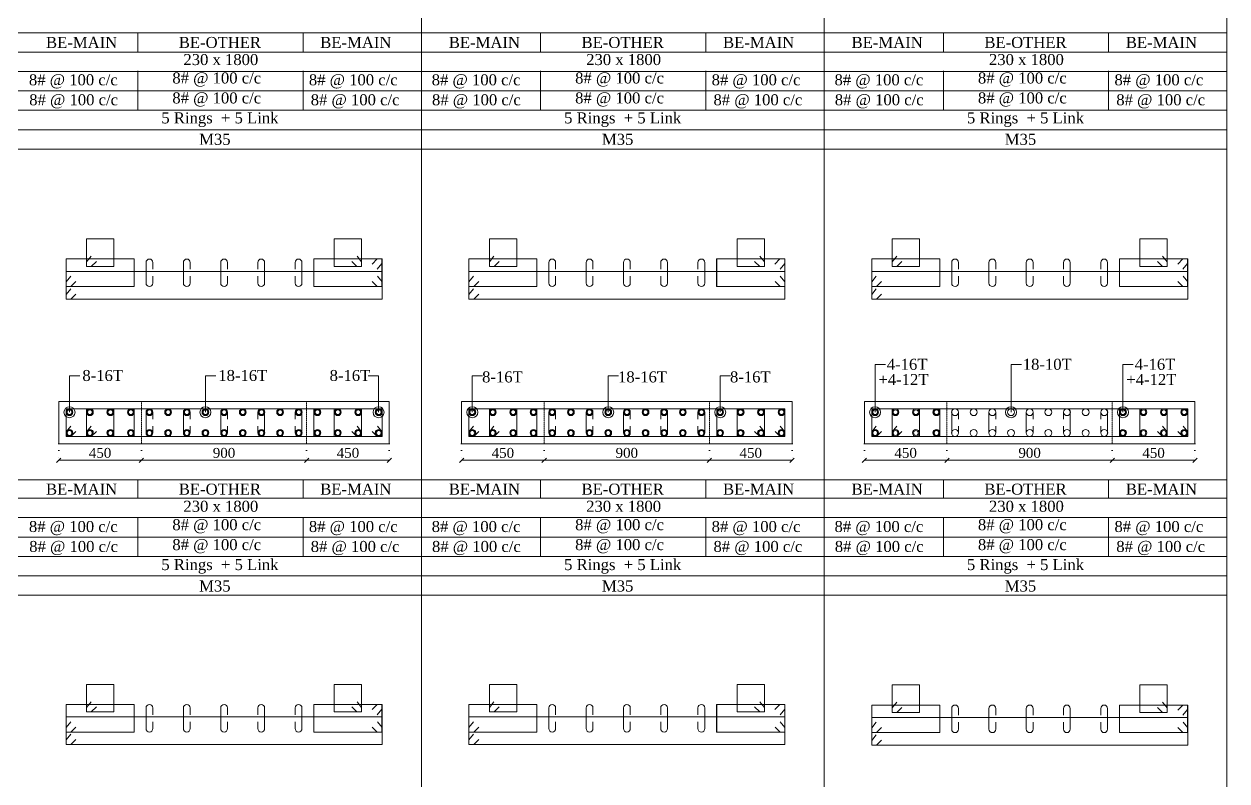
# Model space of a CAD drawing. Header units: millimetres. Extents: x 303 to 27724, y 300 to 68956.
# Drawn here: x 21173 to 27724, y 60661 to 64780 of the extents above; entities that cross this region are included whole.
import ezdxf

# ---------------------------------------------------------------- set-up
doc = ezdxf.new("R2010")
doc.units = ezdxf.units.MM
doc.linetypes.add('( Hidden )', pattern=[0.375, 0.25, -0.125])
doc.linetypes.add('DOT2', pattern=[0.125, 0, -0.125])
doc.layers.get('Defpoints').update_dxf_attribs({"lineweight": 0})
for name, color, linetype, lineweight in [('S-COL. STEEL DIA', 1, 'Continuous', 9), ('S-DIM FOOTING', 7, 'Continuous', 0), ('S-SECTION', 5, 'Continuous', 0), ('S-SECTION MARK', 7, 'Continuous', 0), ('S-SHEET', 7, 'Continuous', 0), ('S-STEEL', 1, 'Continuous', 9), ('S-STEEL-1', 1, 'Continuous', 0), ('S-STEEL-1 C.S.', 106, 'Continuous', 0), ('S-TEXT', 7, 'Continuous', 0)]:
    doc.layers.add(name, color=color, linetype=linetype, lineweight=lineweight)
doc.styles.add('AR', font='ARIALUNI.TTF', dxfattribs={"width": 0.8})
doc.styles.add('S-ROMANS', font='times.ttf')
doc.styles.add('TEXT', font='times.ttf')
doc.dimstyles.new('100', dxfattribs={"dimtxt": 180, "dimasz": 80, "dimexe": 0.18, "dimexo": 0.0625, "dimgap": 1, "dimtad": 1, "dimdec": 0, "dimzin": 0, "dimdsep": 46, "dimtxsty": 'AR', "dimblk": 'DOT', "dimcen": 0.09, "dimse1": 1, "dimse2": 1, "dimclrd": 50, "dimclrt": 256, "dimadec": 0, "dimazin": 0, "dimtfac": 1, "dimtdec": 0, "dimtix": 1, "dimtofl": 0, "dimtmove": 2, "dimatfit": 0, "dimfxl": 1, "dimtolj": 1, "dimtzin": 0, "dimlwd": -1, "dimarcsym": 0})
doc.dimstyles.new('SETU', dxfattribs={"dimtxt": 230, "dimasz": 0.2, "dimexe": 0.1, "dimexo": 0.1, "dimgap": 0.05, "dimtad": 1, "dimdec": 0, "dimzin": 0, "dimdsep": 46, "dimtxsty": 'TEXT', "dimblk": 'OBLIQUE', "dimcen": 0.09, "dimdle": 0.1, "dimclrd": 4, "dimclre": 256, "dimclrt": 256, "dimadec": 1, "dimazin": 0, "dimtfac": 1, "dimtdec": 0, "dimtix": 1, "dimtofl": 0, "dimtmove": 2, "dimatfit": 0, "dimfxl": 1, "dimtolj": 1, "dimtzin": 0, "dimlwd": -1, "dimlwe": -1, "dimarcsym": 1})

# ---------------------------------------------------------------- blocks, each defined once
blk = doc.blocks.new('*U4')
at = {"layer": 'S-COL. STEEL DIA'}
h = blk.add_hatch(color=256, dxfattribs=at)
h.dxf.hatch_style = 1
h.paths.add_polyline_path([(-18.5, 0, 1), (18.5, 0, 1)])
h.paths.add_polyline_path([(13, 0, -1), (-13, 0, -1)], flags=16)
at = {"layer": 'S-COL. STEEL DIA', "lineweight": 5}
for radius in [18.5, 13]:
    blk.add_circle((0, 0), radius, dxfattribs=at)
blk = doc.blocks.new('_Oblique')
at = {"color": 0, "linetype": 'ByBlock', "lineweight": -2}
blk.add_line((-0.5, -0.5), (0.5, 0.5), dxfattribs=at)
blk = doc.blocks.new('*D2343')
at = {"layer": 'Defpoints', "color": 0}
for p in [(21362.3, 62496.2), (21812.3, 62496.2), (21812.3, 62406.3)]:
    blk.add_point(p, dxfattribs=at)
at = {"layer": 'S-DIM FOOTING', "linetype": 'DOT2', "ltscale": 300}
for p, q in [((21362.3, 62496.1), (21362.3, 62406.2)), ((21812.3, 62496.1), (21812.3, 62406.2))]:
    blk.add_line(p, q, dxfattribs=at)
at = {"layer": 'S-DIM FOOTING', "ltscale": 300}
blk.add_line((21362.2, 62406.3), (21812.5, 62406.3), dxfattribs=at)
at = {"layer": 'S-DIM FOOTING', "linetype": 'ByBlock', "xscale": 24, "yscale": 24, "zscale": 24, "rotation": 180}
blk.add_blockref('_Oblique', (21362.3, 62406.3), dxfattribs=at)
at = {"layer": 'S-DIM FOOTING', "linetype": 'ByBlock', "xscale": 24, "yscale": 24, "zscale": 24}
blk.add_blockref('_Oblique', (21812.3, 62406.3), dxfattribs=at)
at = {"layer": 'S-DIM FOOTING', "insert": (21587.3, 62445.8), "char_height": 54, "attachment_point": 5, "style": 'TEXT'}
blk.add_mtext('\\A1;450', dxfattribs=at)
blk = doc.blocks.new('*D2344')
at = {"layer": 'Defpoints', "color": 0}
for p in [(21812.3, 62496.2), (22712.3, 62496.2), (22712.3, 62406.3)]:
    blk.add_point(p, dxfattribs=at)
at = {"layer": 'S-DIM FOOTING', "linetype": 'DOT2', "ltscale": 300}
for p, q in [((21812.3, 62496.1), (21812.3, 62406.2)), ((22712.3, 62496.1), (22712.3, 62406.2))]:
    blk.add_line(p, q, dxfattribs=at)
at = {"layer": 'S-DIM FOOTING', "ltscale": 300}
blk.add_line((21812.2, 62406.3), (22712.5, 62406.3), dxfattribs=at)
at = {"layer": 'S-DIM FOOTING', "linetype": 'ByBlock', "xscale": 24, "yscale": 24, "zscale": 24, "rotation": 180}
blk.add_blockref('_Oblique', (21812.3, 62406.3), dxfattribs=at)
at = {"layer": 'S-DIM FOOTING', "linetype": 'ByBlock', "xscale": 24, "yscale": 24, "zscale": 24}
blk.add_blockref('_Oblique', (22712.3, 62406.3), dxfattribs=at)
at = {"layer": 'S-DIM FOOTING', "insert": (22262.3, 62445.9), "char_height": 54, "attachment_point": 5, "style": 'TEXT'}
blk.add_mtext('\\A1;900', dxfattribs=at)
blk = doc.blocks.new('*D2345')
at = {"layer": 'Defpoints', "color": 0}
for p in [(22712.3, 62496.2), (23162.3, 62496.2), (23162.3, 62406.3)]:
    blk.add_point(p, dxfattribs=at)
at = {"layer": 'S-DIM FOOTING', "linetype": 'DOT2', "ltscale": 300}
for p, q in [((22712.3, 62496.1), (22712.3, 62406.2)), ((23162.3, 62496.1), (23162.3, 62406.2))]:
    blk.add_line(p, q, dxfattribs=at)
at = {"layer": 'S-DIM FOOTING', "ltscale": 300}
blk.add_line((22712.2, 62406.3), (23162.5, 62406.3), dxfattribs=at)
at = {"layer": 'S-DIM FOOTING', "linetype": 'ByBlock', "xscale": 24, "yscale": 24, "zscale": 24, "rotation": 180}
blk.add_blockref('_Oblique', (22712.3, 62406.3), dxfattribs=at)
at = {"layer": 'S-DIM FOOTING', "linetype": 'ByBlock', "xscale": 24, "yscale": 24, "zscale": 24}
blk.add_blockref('_Oblique', (23162.3, 62406.3), dxfattribs=at)
at = {"layer": 'S-DIM FOOTING', "insert": (22937.3, 62445.8), "char_height": 54, "attachment_point": 5, "style": 'TEXT'}
blk.add_mtext('\\A1;450', dxfattribs=at)
blk = doc.blocks.new('_Dot')
at = {"linetype": 'ByBlock', "lineweight": -2}
blk.add_line((-0.5, 0), (-1, 0), dxfattribs=at)
at = {"linetype": 'ByBlock', "const_width": 0.5}
blk.add_lwpolyline([(-0.25, 0, 1), (0.25, 0, 1)], format="xyb", close=True, dxfattribs=at)
blk = doc.blocks.new('*D2346')
at = {"layer": 'Defpoints', "color": 0}
for p in [(23555.9, 62496.2), (24005.9, 62496.2), (24005.9, 62406.3)]:
    blk.add_point(p, dxfattribs=at)
at = {"layer": 'S-DIM FOOTING', "linetype": 'DOT2', "ltscale": 300}
for p, q in [((23555.9, 62496.1), (23555.9, 62406.2)), ((24005.9, 62496.1), (24005.9, 62406.2))]:
    blk.add_line(p, q, dxfattribs=at)
at = {"layer": 'S-DIM FOOTING', "ltscale": 300}
blk.add_line((23555.8, 62406.3), (24006, 62406.3), dxfattribs=at)
at = {"layer": 'S-DIM FOOTING', "linetype": 'ByBlock', "xscale": 24, "yscale": 24, "zscale": 24, "rotation": 180}
blk.add_blockref('_Oblique', (23555.9, 62406.3), dxfattribs=at)
at = {"layer": 'S-DIM FOOTING', "linetype": 'ByBlock', "xscale": 24, "yscale": 24, "zscale": 24}
blk.add_blockref('_Oblique', (24005.9, 62406.3), dxfattribs=at)
at = {"layer": 'S-DIM FOOTING', "insert": (23780.9, 62445.8), "char_height": 54, "attachment_point": 5, "style": 'TEXT'}
blk.add_mtext('\\A1;450', dxfattribs=at)
blk = doc.blocks.new('*D2347')
at = {"layer": 'Defpoints', "color": 0}
for p in [(24005.9, 62496.2), (24905.9, 62496.2), (24905.9, 62406.3)]:
    blk.add_point(p, dxfattribs=at)
at = {"layer": 'S-DIM FOOTING', "linetype": 'DOT2', "ltscale": 300}
for p, q in [((24005.9, 62496.1), (24005.9, 62406.2)), ((24905.9, 62496.1), (24905.9, 62406.2))]:
    blk.add_line(p, q, dxfattribs=at)
at = {"layer": 'S-DIM FOOTING', "ltscale": 300}
blk.add_line((24005.8, 62406.3), (24906, 62406.3), dxfattribs=at)
at = {"layer": 'S-DIM FOOTING', "linetype": 'ByBlock', "xscale": 24, "yscale": 24, "zscale": 24, "rotation": 180}
blk.add_blockref('_Oblique', (24005.9, 62406.3), dxfattribs=at)
at = {"layer": 'S-DIM FOOTING', "linetype": 'ByBlock', "xscale": 24, "yscale": 24, "zscale": 24}
blk.add_blockref('_Oblique', (24905.9, 62406.3), dxfattribs=at)
at = {"layer": 'S-DIM FOOTING', "insert": (24455.9, 62445.9), "char_height": 54, "attachment_point": 5, "style": 'TEXT'}
blk.add_mtext('\\A1;900', dxfattribs=at)
blk = doc.blocks.new('*D2348')
at = {"layer": 'Defpoints', "color": 0}
for p in [(24905.9, 62496.2), (25355.9, 62496.2), (25355.9, 62406.3)]:
    blk.add_point(p, dxfattribs=at)
at = {"layer": 'S-DIM FOOTING', "linetype": 'DOT2', "ltscale": 300}
for p, q in [((24905.9, 62496.1), (24905.9, 62406.2)), ((25355.9, 62496.1), (25355.9, 62406.2))]:
    blk.add_line(p, q, dxfattribs=at)
at = {"layer": 'S-DIM FOOTING', "ltscale": 300}
blk.add_line((24905.8, 62406.3), (25356, 62406.3), dxfattribs=at)
at = {"layer": 'S-DIM FOOTING', "linetype": 'ByBlock', "xscale": 24, "yscale": 24, "zscale": 24, "rotation": 180}
blk.add_blockref('_Oblique', (24905.9, 62406.3), dxfattribs=at)
at = {"layer": 'S-DIM FOOTING', "linetype": 'ByBlock', "xscale": 24, "yscale": 24, "zscale": 24}
blk.add_blockref('_Oblique', (25355.9, 62406.3), dxfattribs=at)
at = {"layer": 'S-DIM FOOTING', "insert": (25130.9, 62445.8), "char_height": 54, "attachment_point": 5, "style": 'TEXT'}
blk.add_mtext('\\A1;450', dxfattribs=at)
blk = doc.blocks.new('*D2403')
at = {"layer": 'Defpoints', "color": 0}
for p in [(25749.5, 62496.2), (26199.5, 62496.2), (26199.5, 62406.3)]:
    blk.add_point(p, dxfattribs=at)
at = {"layer": 'S-DIM FOOTING', "linetype": 'DOT2', "ltscale": 300}
for p, q in [((25749.5, 62496.1), (25749.5, 62406.2)), ((26199.5, 62496.1), (26199.5, 62406.2))]:
    blk.add_line(p, q, dxfattribs=at)
at = {"layer": 'S-DIM FOOTING', "ltscale": 300}
blk.add_line((25749.4, 62406.3), (26199.6, 62406.3), dxfattribs=at)
at = {"layer": 'S-DIM FOOTING', "linetype": 'ByBlock', "xscale": 24, "yscale": 24, "zscale": 24, "rotation": 180}
blk.add_blockref('_Oblique', (25749.5, 62406.3), dxfattribs=at)
at = {"layer": 'S-DIM FOOTING', "linetype": 'ByBlock', "xscale": 24, "yscale": 24, "zscale": 24}
blk.add_blockref('_Oblique', (26199.5, 62406.3), dxfattribs=at)
at = {"layer": 'S-DIM FOOTING', "insert": (25974.5, 62445.8), "char_height": 54, "attachment_point": 5, "style": 'TEXT'}
blk.add_mtext('\\A1;450', dxfattribs=at)
blk = doc.blocks.new('*D2404')
at = {"layer": 'Defpoints', "color": 0}
for p in [(26199.5, 62496.2), (27099.5, 62496.2), (27099.5, 62406.3)]:
    blk.add_point(p, dxfattribs=at)
at = {"layer": 'S-DIM FOOTING', "linetype": 'DOT2', "ltscale": 300}
for p, q in [((26199.5, 62496.1), (26199.5, 62406.2)), ((27099.5, 62496.1), (27099.5, 62406.2))]:
    blk.add_line(p, q, dxfattribs=at)
at = {"layer": 'S-DIM FOOTING', "ltscale": 300}
blk.add_line((26199.4, 62406.3), (27099.6, 62406.3), dxfattribs=at)
at = {"layer": 'S-DIM FOOTING', "linetype": 'ByBlock', "xscale": 24, "yscale": 24, "zscale": 24, "rotation": 180}
blk.add_blockref('_Oblique', (26199.5, 62406.3), dxfattribs=at)
at = {"layer": 'S-DIM FOOTING', "linetype": 'ByBlock', "xscale": 24, "yscale": 24, "zscale": 24}
blk.add_blockref('_Oblique', (27099.5, 62406.3), dxfattribs=at)
at = {"layer": 'S-DIM FOOTING', "insert": (26649.5, 62445.9), "char_height": 54, "attachment_point": 5, "style": 'TEXT'}
blk.add_mtext('\\A1;900', dxfattribs=at)
blk = doc.blocks.new('*D2405')
at = {"layer": 'Defpoints', "color": 0}
for p in [(27099.5, 62496.2), (27549.5, 62496.2), (27549.5, 62406.3)]:
    blk.add_point(p, dxfattribs=at)
at = {"layer": 'S-DIM FOOTING', "linetype": 'DOT2', "ltscale": 300}
for p, q in [((27099.5, 62496.1), (27099.5, 62406.2)), ((27549.5, 62496.1), (27549.5, 62406.2))]:
    blk.add_line(p, q, dxfattribs=at)
at = {"layer": 'S-DIM FOOTING', "ltscale": 300}
blk.add_line((27099.4, 62406.3), (27549.6, 62406.3), dxfattribs=at)
at = {"layer": 'S-DIM FOOTING', "linetype": 'ByBlock', "xscale": 24, "yscale": 24, "zscale": 24, "rotation": 180}
blk.add_blockref('_Oblique', (27099.5, 62406.3), dxfattribs=at)
at = {"layer": 'S-DIM FOOTING', "linetype": 'ByBlock', "xscale": 24, "yscale": 24, "zscale": 24}
blk.add_blockref('_Oblique', (27549.5, 62406.3), dxfattribs=at)
at = {"layer": 'S-DIM FOOTING', "insert": (27324.5, 62445.8), "char_height": 54, "attachment_point": 5, "style": 'TEXT'}
blk.add_mtext('\\A1;450', dxfattribs=at)
blk = doc.blocks.new('*U6')
at = {"layer": 'S-COL. STEEL DIA', "lineweight": 5}
for radius in [18.5, 13, 13]:
    blk.add_circle((0, 0), radius, dxfattribs=at)
blk = doc.blocks.new('*U74')
at = {"layer": 'S-COL. STEEL DIA', "lineweight": 5}
blk.add_circle((0, 0), 18.5, dxfattribs=at)

msp = doc.modelspace()

# ---------------------------------------------------------------- linework, layer by layer
at = {"layer": 'S-SECTION'}
for points, elevation in [([(23162.3, 62496.2), (23162.3, 62726.2), (21362.3, 62726.2), (21362.3, 62496.2)], 7.6), ([(25355.9, 62496.2), (25355.9, 62726.2), (23555.9, 62726.2), (23555.9, 62496.2)], 7.6), ([(27549.5, 62496.2), (27549.5, 62726.2), (25749.5, 62726.2), (25749.5, 62496.2)], 7.3)]:
    msp.add_lwpolyline(points, close=True, dxfattribs=dict(at, elevation=elevation))
at = {"layer": 'S-SHEET'}
for p, q in [((23337, 68956, 3.8), (23337, 299.8, 4.3)), ((25530.5, 68956, 4.6), (25530.5, 299.8, 5.1)), ((27724.1, 68956, 5.4), (27724.1, 299.8, 6)), ((303, 64732.7, -1.1), (27724.1, 64732.7, -1.1)), ((21792.8, 64730.2, -6.7), (21792.8, 64630.6, -6.7)), ((22692.8, 64730.2, -6.7), (22692.8, 64630.6, -6.7)), ((23986.4, 64730.2, -6.7), (23986.4, 64630.6, -6.7)), ((24886.4, 64730.2, -6.7), (24886.4, 64630.6, -6.7)), ((26179.9, 64730.2, -0.2), (26179.9, 64630.6, -0.2)), ((27079.9, 64730.2, -0.2), (27079.9, 64630.6, -0.2)), ((303, 64627.5, -1.1), (27724.1, 64627.5, -1.1)), ((21792.8, 64525.4, -6.7), (21792.8, 64314.1, -6.7)), ((22692.8, 64525.4, -6.7), (22692.8, 64314.1, -6.7)), ((23986.4, 64525.4, -6.7), (23986.4, 64314.1, -6.7)), ((24886.4, 64525.4, -6.7), (24886.4, 64314.1, -6.7)), ((26179.9, 64525.4, -0.2), (26179.9, 64314.1, -0.2)), ((27079.9, 64525.4, -0.2), (27079.9, 64314.1, -0.2)), ((303, 64522.2, -1.1), (27724.1, 64522.2, -1.1)), ((303, 64522.2, -1.1), (27724.1, 64522.2, -1.1)), ((303, 64416.4, -1.1), (27724.1, 64416.4, -1.1)), ((303, 64310.9, -1.1), (27724.1, 64310.9, -1.1)), ((303, 64205.4, -1.1), (27724.1, 64205.4, -1.1)), ((303, 62298.9, 6.9), (27724.1, 62298.9, 6.9)), ((21792.8, 62298.8, -6.5), (21792.8, 62199.2, -6.5)), ((22692.8, 62298.8, -6.5), (22692.8, 62199.2, -6.5)), ((23986.4, 62298.8, -6.5), (23986.4, 62199.2, -6.5)), ((24886.4, 62298.8, -6.5), (24886.4, 62199.2, -6.5)), ((26179.9, 62298.8, 0), (26179.9, 62199.2, 0)), ((27079.9, 62298.8, 0), (27079.9, 62199.2, 0)), ((303, 62199.4, -1), (27724.1, 62199.4, -1)), ((303, 62199.4, 7.1), (27724.1, 62199.4, 7)), ((303, 62094.2, -1), (27724.1, 62094.2, -1)), ((303, 62094.2, -1), (27724.1, 62094.2, -1)), ((21792.8, 62094, -6.5), (21792.8, 61882.7, -6.5)), ((22692.8, 62094, -6.5), (22692.8, 61882.7, -6.5)), ((23986.4, 62094, -6.5), (23986.4, 61882.7, -6.5)), ((24886.4, 62094, -6.5), (24886.4, 61882.7, -6.5)), ((26179.9, 62094, 0), (26179.9, 61882.7, 0)), ((27079.9, 62094, 0), (27079.9, 61882.7, 0)), ((303, 61988.4, -1), (27724.1, 61988.4, -1)), ((303, 61882.9, -1), (27724.1, 61882.9, -1)), ((303, 61777.4, -1), (27724.1, 61777.4, -1))]:
    msp.add_line(p, q, dxfattribs=at)
at = {"layer": 'S-SHEET', "color": 0}
for p, q in [((303, 64099.9, -1.1), (27724.1, 64099.9, -1.1)), ((303, 61671.9, -1), (27724.1, 61671.9, -1))]:
    msp.add_line(p, q, dxfattribs=at)
at = {"layer": 'S-STEEL', "color": 3}
for points, elevation in [([(21874.7, 63407.8), (21874.7, 63370, -1), (21837.8, 63370), (21837.8, 63483.1, -1), (21874.7, 63483.1), (21874.7, 63445.9)], 7.6), ([(22078, 63407.8), (22078, 63370, -1), (22041.1, 63370), (22041.1, 63483.1, -1), (22078, 63483.1), (22078, 63445.9)], 7.6), ([(22281.2, 63407.8), (22281.2, 63370, -1), (22244.3, 63370), (22244.3, 63483.1, -1), (22281.2, 63483.1), (22281.2, 63445.9)], 7.6), ([(22446.7, 63407.8), (22446.7, 63370, 1), (22483.6, 63370), (22483.6, 63483.1, 1), (22446.7, 63483.1), (22446.7, 63445.9)], 7.6), ([(22649.9, 63407.8), (22649.9, 63370, 1), (22686.8, 63370), (22686.8, 63483.1, 1), (22649.9, 63483.1), (22649.9, 63445.9)], 7.6), ([(24068.3, 63407.8), (24068.3, 63370, -1), (24031.4, 63370), (24031.4, 63483.1, -1), (24068.3, 63483.1), (24068.3, 63445.9)], 7.6), ([(24271.5, 63407.8), (24271.5, 63370, -1), (24234.6, 63370), (24234.6, 63483.1, -1), (24271.5, 63483.1), (24271.5, 63445.9)], 7.6), ([(24474.8, 63407.8), (24474.8, 63370, -1), (24437.8, 63370), (24437.8, 63483.1, -1), (24474.8, 63483.1), (24474.8, 63445.9)], 7.6), ([(24640.3, 63407.8), (24640.3, 63370, 1), (24677.2, 63370), (24677.2, 63483.1, 1), (24640.3, 63483.1), (24640.3, 63445.9)], 7.6), ([(24843.5, 63407.8), (24843.5, 63370, 1), (24880.4, 63370), (24880.4, 63483.1, 1), (24843.5, 63483.1), (24843.5, 63445.9)], 7.6), ([(26261.9, 63407.8), (26261.9, 63370, -1), (26225, 63370), (26225, 63483.1, -1), (26261.9, 63483.1), (26261.9, 63445.9)], 7.3), ([(26465.1, 63407.8), (26465.1, 63370, -1), (26428.2, 63370), (26428.2, 63483.1, -1), (26465.1, 63483.1), (26465.1, 63445.9)], 7.3), ([(26668.3, 63407.8), (26668.3, 63370, -1), (26631.4, 63370), (26631.4, 63483.1, -1), (26668.3, 63483.1), (26668.3, 63445.9)], 7.3), ([(26833.8, 63407.8), (26833.8, 63370, 1), (26870.7, 63370), (26870.7, 63483.1, 1), (26833.8, 63483.1), (26833.8, 63445.9)], 7.3), ([(27037.1, 63407.8), (27037.1, 63370, 1), (27074, 63370), (27074, 63483.1, 1), (27037.1, 63483.1), (27037.1, 63445.9)], 7.3), ([(21874.7, 62630), (21874.7, 62667.7, 1), (21837.8, 62667.7), (21837.8, 62554.6, 1), (21874.7, 62554.6), (21874.7, 62591.9)], 7.6), ([(22078, 62630), (22078, 62667.7, 1), (22041.1, 62667.7), (22041.1, 62554.6, 1), (22078, 62554.6), (22078, 62591.9)], 7.6), ([(22281.2, 62630), (22281.2, 62667.7, 1), (22244.3, 62667.7), (22244.3, 62554.6, 1), (22281.2, 62554.6), (22281.2, 62591.9)], 7.6), ([(22446.7, 62630), (22446.7, 62667.7, -1), (22483.6, 62667.7), (22483.6, 62554.6, -1), (22446.7, 62554.6), (22446.7, 62591.9)], 7.6), ([(22649.9, 62630), (22649.9, 62667.7, -1), (22686.8, 62667.7), (22686.8, 62554.6, -1), (22649.9, 62554.6), (22649.9, 62591.9)], 7.6), ([(24068.3, 62630), (24068.3, 62667.7, 1), (24031.4, 62667.7), (24031.4, 62554.6, 1), (24068.3, 62554.6), (24068.3, 62591.9)], 7.6), ([(24271.5, 62630), (24271.5, 62667.7, 1), (24234.6, 62667.7), (24234.6, 62554.6, 1), (24271.5, 62554.6), (24271.5, 62591.9)], 7.6), ([(24474.8, 62630), (24474.8, 62667.7, 1), (24437.8, 62667.7), (24437.8, 62554.6, 1), (24474.8, 62554.6), (24474.8, 62591.9)], 7.6), ([(24640.3, 62630), (24640.3, 62667.7, -1), (24677.2, 62667.7), (24677.2, 62554.6, -1), (24640.3, 62554.6), (24640.3, 62591.9)], 7.6), ([(24843.5, 62630), (24843.5, 62667.7, -1), (24880.4, 62667.7), (24880.4, 62554.6, -1), (24843.5, 62554.6), (24843.5, 62591.9)], 7.6), ([(26261.9, 62630), (26261.9, 62667.7, 1), (26225, 62667.7), (26225, 62554.6, 1), (26261.9, 62554.6), (26261.9, 62591.9)], 7.3), ([(26465.1, 62630), (26465.1, 62667.7, 1), (26428.2, 62667.7), (26428.2, 62554.6, 1), (26465.1, 62554.6), (26465.1, 62591.9)], 7.3), ([(26668.3, 62630), (26668.3, 62667.7, 1), (26631.4, 62667.7), (26631.4, 62554.6, 1), (26668.3, 62554.6), (26668.3, 62591.9)], 7.3), ([(26833.8, 62630), (26833.8, 62667.7, -1), (26870.7, 62667.7), (26870.7, 62554.6, -1), (26833.8, 62554.6), (26833.8, 62591.9)], 7.3), ([(27037.1, 62630), (27037.1, 62667.7, -1), (27074, 62667.7), (27074, 62554.6, -1), (27037.1, 62554.6), (27037.1, 62591.9)], 7.3), ([(21874.7, 60982.9), (21874.7, 60945.2, -1), (21837.8, 60945.2), (21837.8, 61058.3, -1), (21874.7, 61058.3), (21874.7, 61021)], -6), ([(22078, 60982.9), (22078, 60945.2, -1), (22041.1, 60945.2), (22041.1, 61058.3, -1), (22078, 61058.3), (22078, 61021)], -6), ([(22281.2, 60982.9), (22281.2, 60945.2, -1), (22244.3, 60945.2), (22244.3, 61058.3, -1), (22281.2, 61058.3), (22281.2, 61021)], -6), ([(22446.7, 60982.9), (22446.7, 60945.2, 1), (22483.6, 60945.2), (22483.6, 61058.3, 1), (22446.7, 61058.3), (22446.7, 61021)], -6), ([(22649.9, 60982.9), (22649.9, 60945.2, 1), (22686.8, 60945.2), (22686.8, 61058.3, 1), (22649.9, 61058.3), (22649.9, 61021)], -6), ([(24068.3, 60982.9), (24068.3, 60945.2, -1), (24031.4, 60945.2), (24031.4, 61058.3, -1), (24068.3, 61058.3), (24068.3, 61021)], -6), ([(24271.5, 60982.9), (24271.5, 60945.2, -1), (24234.6, 60945.2), (24234.6, 61058.3, -1), (24271.5, 61058.3), (24271.5, 61021)], -6), ([(24474.8, 60982.9), (24474.8, 60945.2, -1), (24437.8, 60945.2), (24437.8, 61058.3, -1), (24474.8, 61058.3), (24474.8, 61021)], -6), ([(24640.3, 60982.9), (24640.3, 60945.2, 1), (24677.2, 60945.2), (24677.2, 61058.3, 1), (24640.3, 61058.3), (24640.3, 61021)], -6), ([(24843.5, 60982.9), (24843.5, 60945.2, 1), (24880.4, 60945.2), (24880.4, 61058.3, 1), (24843.5, 61058.3), (24843.5, 61021)], -6), ([(26261.9, 60979.9), (26261.9, 60942.2, -1), (26225, 60942.2), (26225, 61055.3, -1), (26261.9, 61055.3), (26261.9, 61018)], 14.4), ([(26465.1, 60979.9), (26465.1, 60942.2, -1), (26428.2, 60942.2), (26428.2, 61055.3, -1), (26465.1, 61055.3), (26465.1, 61018)], 14.4), ([(26668.3, 60979.9), (26668.3, 60942.2, -1), (26631.4, 60942.2), (26631.4, 61055.3, -1), (26668.3, 61055.3), (26668.3, 61018)], 14.4), ([(26833.8, 60979.9), (26833.8, 60942.2, 1), (26870.7, 60942.2), (26870.7, 61055.3, 1), (26833.8, 61055.3), (26833.8, 61018)], 14.4), ([(27037.1, 60979.9), (27037.1, 60942.2, 1), (27074, 60942.2), (27074, 61055.3, 1), (27037.1, 61055.3), (27037.1, 61018)], 14.4)]:
    msp.add_lwpolyline(points, format="xyb", dxfattribs=dict(at, elevation=elevation))
at = {"layer": 'S-STEEL', "color": 1}
for points, elevation in [([(23068.8, 63474.3), (23096.3, 63501.7), (23122.4, 63501.7), (23122.3, 63351.7), (22751.5, 63351.7), (22751.6, 63501.7), (23122.4, 63501.7), (23122.4, 63476.6), (23097.2, 63445.8)], 7.6), ([(25262.4, 63474.3), (25289.9, 63501.7), (25315.9, 63501.7), (25315.9, 63351.7), (24945.1, 63351.7), (24945.1, 63501.7), (25315.9, 63501.7), (25315.9, 63476.6), (25290.7, 63445.8)], 7.6), ([(27455.9, 63474.3), (27483.5, 63501.7), (27509.5, 63501.7), (27509.5, 63351.7), (27138.7, 63351.7), (27138.7, 63501.7), (27509.5, 63501.7), (27509.5, 63476.6), (27484.3, 63445.8)], 7.3), ([(21455.9, 63310.9), (21428.4, 63283.6), (21402.3, 63283.6), (21402.3, 63433.6), (23123.1, 63433.6), (23123.1, 63283.6), (21402.3, 63283.6), (21402.3, 63308.6), (21427.5, 63339.5)], 7.6), ([(23649.4, 63310.9), (23621.9, 63283.6), (23595.9, 63283.6), (23595.9, 63433.6), (25316.7, 63433.6), (25316.7, 63283.6), (23595.9, 63283.6), (23595.9, 63308.6), (23621.1, 63339.5)], 7.6), ([(25843, 63310.9), (25815.5, 63283.6), (25789.5, 63283.6), (25789.5, 63433.6), (27510.3, 63433.6), (27510.3, 63283.6), (25789.5, 63283.6), (25789.5, 63308.6), (25814.7, 63339.5)], 7.3), ([(21455.9, 62563.5), (21428.4, 62536.2), (21402.3, 62536.2), (21402.3, 62686.2), (23123.1, 62686.2), (23123.1, 62536.2), (21402.3, 62536.2), (21402.3, 62561.2), (21427.5, 62592.1)], 7.6), ([(23649.4, 62563.5), (23621.9, 62536.2), (23595.9, 62536.2), (23595.9, 62686.2), (25316.7, 62686.2), (25316.7, 62536.2), (23595.9, 62536.2), (23595.9, 62561.2), (23621.1, 62592.1)], 7.6), ([(25843, 62563.5), (25815.5, 62536.2), (25789.5, 62536.2), (25789.5, 62686.2), (27510.3, 62686.2), (27510.3, 62536.2), (25789.5, 62536.2), (25789.5, 62561.2), (25814.7, 62592.1)], 7.3), ([(23068.8, 61049.5), (23096.3, 61076.8), (23122.4, 61076.8), (23122.3, 60926.8), (22751.5, 60926.8), (22751.6, 61076.8), (23122.4, 61076.8), (23122.4, 61051.8), (23097.2, 61020.9)], -6), ([(25262.4, 61049.5), (25289.9, 61076.8), (25315.9, 61076.8), (25315.9, 60926.8), (24945.1, 60926.8), (24945.1, 61076.8), (25315.9, 61076.8), (25315.9, 61051.8), (25290.7, 61020.9)], -6), ([(27455.9, 61046.5), (27483.5, 61073.8), (27509.5, 61073.8), (27509.5, 60923.8), (27138.7, 60923.8), (27138.7, 61073.8), (27509.5, 61073.8), (27509.5, 61048.8), (27484.3, 61017.9)], 14.4), ([(21455.9, 60886), (21428.4, 60858.7), (21402.3, 60858.7), (21402.3, 61008.7), (23123.1, 61008.7), (23123.1, 60858.7), (21402.3, 60858.7), (21402.3, 60883.7), (21427.5, 60914.6)], -6), ([(23649.4, 60886), (23621.9, 60858.7), (23595.9, 60858.7), (23595.9, 61008.7), (25316.7, 61008.7), (25316.7, 60858.7), (23595.9, 60858.7), (23595.9, 60883.7), (23621.1, 60914.6)], -6), ([(25843, 60883), (25815.5, 60855.7), (25789.5, 60855.7), (25789.5, 61005.7), (27510.3, 61005.7), (27510.3, 60855.7), (25789.5, 60855.7), (25789.5, 60880.7), (25814.7, 60911.6)], 14.4)]:
    msp.add_lwpolyline(points, dxfattribs=dict(at, elevation=elevation))
at = {"layer": 'S-STEEL-1', "color": 41}
for points, elevation in [([(21567.2, 63488.4), (21539.6, 63461.1), (21513.6, 63461.1), (21513.6, 63611.1), (21663, 63611.1), (21663, 63461.1), (21513.6, 63461.1), (21513.6, 63486.1), (21538.8, 63516.9)], 7.6), ([(22958.3, 63488.4), (22985.8, 63461.1), (23011.8, 63461.1), (23011.8, 63611.1), (22862.4, 63611.1), (22862.4, 63461.1), (23011.8, 63461.1), (23011.8, 63486.1), (22986.6, 63516.9)], 7.6), ([(23760.7, 63488.4), (23733.2, 63461.1), (23707.2, 63461.1), (23707.2, 63611.1), (23856.6, 63611.1), (23856.6, 63461.1), (23707.2, 63461.1), (23707.2, 63486.1), (23732.4, 63516.9)], 7.6), ([(25151.9, 63488.4), (25179.4, 63461.1), (25205.4, 63461.1), (25205.4, 63611.1), (25056, 63611.1), (25056, 63461.1), (25205.4, 63461.1), (25205.4, 63486.1), (25180.2, 63516.9)], 7.6), ([(25954.3, 63488.4), (25926.8, 63461.1), (25900.8, 63461.1), (25900.8, 63611.1), (26050.2, 63611.1), (26050.2, 63461.1), (25900.8, 63461.1), (25900.8, 63486.1), (25926, 63516.9)], 7.3), ([(27345.4, 63488.4), (27373, 63461.1), (27399, 63461.1), (27399, 63611.1), (27249.6, 63611.1), (27249.6, 63461.1), (27399, 63461.1), (27399, 63486.1), (27373.8, 63516.9)], 7.3), ([(21567.2, 62563.5), (21539.6, 62536.2), (21513.6, 62536.2), (21513.6, 62686.2), (21663, 62686.2), (21663, 62536.2), (21513.6, 62536.2), (21513.6, 62561.2), (21538.8, 62592.1)], 7.6), ([(22958.3, 62563.5), (22985.8, 62536.2), (23011.8, 62536.2), (23011.8, 62686.2), (22862.4, 62686.2), (22862.4, 62536.2), (23011.8, 62536.2), (23011.8, 62561.2), (22986.6, 62592.1)], 7.6), ([(23760.7, 62563.5), (23733.2, 62536.2), (23707.2, 62536.2), (23707.2, 62686.2), (23856.6, 62686.2), (23856.6, 62536.2), (23707.2, 62536.2), (23707.2, 62561.2), (23732.4, 62592.1)], 7.6), ([(25151.9, 62563.5), (25179.4, 62536.2), (25205.4, 62536.2), (25205.4, 62686.2), (25056, 62686.2), (25056, 62536.2), (25205.4, 62536.2), (25205.4, 62561.2), (25180.2, 62592.1)], 7.6), ([(25954.3, 62563.5), (25926.8, 62536.2), (25900.8, 62536.2), (25900.8, 62686.2), (26050.2, 62686.2), (26050.2, 62536.2), (25900.8, 62536.2), (25900.8, 62561.2), (25926, 62592.1)], 7.3), ([(27345.4, 62563.5), (27373, 62536.2), (27399, 62536.2), (27399, 62686.2), (27249.6, 62686.2), (27249.6, 62536.2), (27399, 62536.2), (27399, 62561.2), (27373.8, 62592.1)], 7.3), ([(21567.2, 61063.5), (21539.6, 61036.2), (21513.6, 61036.2), (21513.6, 61186.2), (21663, 61186.2), (21663, 61036.2), (21513.6, 61036.2), (21513.6, 61061.2), (21538.8, 61092.1)], -6), ([(22958.3, 61063.5), (22985.8, 61036.2), (23011.8, 61036.2), (23011.8, 61186.2), (22862.4, 61186.2), (22862.4, 61036.2), (23011.8, 61036.2), (23011.8, 61061.2), (22986.6, 61092.1)], -6), ([(23760.7, 61063.5), (23733.2, 61036.2), (23707.2, 61036.2), (23707.2, 61186.2), (23856.6, 61186.2), (23856.6, 61036.2), (23707.2, 61036.2), (23707.2, 61061.2), (23732.4, 61092.1)], -6), ([(25151.9, 61063.5), (25179.4, 61036.2), (25205.4, 61036.2), (25205.4, 61186.2), (25056, 61186.2), (25056, 61036.2), (25205.4, 61036.2), (25205.4, 61061.2), (25180.2, 61092.1)], -6), ([(25954.3, 61060.5), (25926.8, 61033.2), (25900.8, 61033.2), (25900.8, 61183.2), (26050.2, 61183.2), (26050.2, 61033.2), (25900.8, 61033.2), (25900.8, 61058.2), (25926, 61089.1)], 14.4), ([(27345.4, 61060.5), (27373, 61033.2), (27399, 61033.2), (27399, 61183.2), (27249.6, 61183.2), (27249.6, 61033.2), (27399, 61033.2), (27399, 61058.2), (27373.8, 61089.1)], 14.4)]:
    msp.add_lwpolyline(points, dxfattribs=dict(at, elevation=elevation))
at = {"layer": 'S-STEEL-1', "color": 6}
for points, elevation in [([(21455.9, 63379), (21428.4, 63351.7), (21402.3, 63351.7), (21402.3, 63501.7), (21773.1, 63501.7), (21773.1, 63351.7), (21402.3, 63351.7), (21402.3, 63376.7), (21427.5, 63407.6)], 7.6), ([(23069.6, 63379), (23097.1, 63351.7), (23123.1, 63351.7), (23123.1, 63501.7), (22752.3, 63501.7), (22752.3, 63351.7), (23123.1, 63351.7), (23123.1, 63376.7), (23097.9, 63407.6)], 7.6), ([(23649.4, 63379), (23621.9, 63351.7), (23595.9, 63351.7), (23595.9, 63501.7), (23966.7, 63501.7), (23966.7, 63351.7), (23595.9, 63351.7), (23595.9, 63376.7), (23621.1, 63407.6)], 7.6), ([(25263.2, 63379), (25290.7, 63351.7), (25316.7, 63351.7), (25316.7, 63501.7), (24945.9, 63501.7), (24945.9, 63351.7), (25316.7, 63351.7), (25316.7, 63376.7), (25291.5, 63407.6)], 7.6), ([(25843, 63379), (25815.5, 63351.7), (25789.5, 63351.7), (25789.5, 63501.7), (26160.3, 63501.7), (26160.3, 63351.7), (25789.5, 63351.7), (25789.5, 63376.7), (25814.7, 63407.6)], 7.3), ([(27456.7, 63379), (27484.3, 63351.7), (27510.3, 63351.7), (27510.3, 63501.7), (27139.5, 63501.7), (27139.5, 63351.7), (27510.3, 63351.7), (27510.3, 63376.7), (27485.1, 63407.6)], 7.3), ([(21455.9, 62563.5), (21428.4, 62536.2), (21402.3, 62536.2), (21402.3, 62686.2), (21773.1, 62686.2), (21773.1, 62536.2), (21402.3, 62536.2), (21402.3, 62561.2), (21427.5, 62592.1)], 7.6), ([(23069.6, 62563.5), (23097.1, 62536.2), (23123.1, 62536.2), (23123.1, 62686.2), (22752.3, 62686.2), (22752.3, 62536.2), (23123.1, 62536.2), (23123.1, 62561.2), (23097.9, 62592.1)], 7.6), ([(23649.4, 62563.5), (23621.9, 62536.2), (23595.9, 62536.2), (23595.9, 62686.2), (23966.7, 62686.2), (23966.7, 62536.2), (23595.9, 62536.2), (23595.9, 62561.2), (23621.1, 62592.1)], 7.6), ([(25263.2, 62563.5), (25290.7, 62536.2), (25316.7, 62536.2), (25316.7, 62686.2), (24945.9, 62686.2), (24945.9, 62536.2), (25316.7, 62536.2), (25316.7, 62561.2), (25291.5, 62592.1)], 7.6), ([(25843, 62563.5), (25815.5, 62536.2), (25789.5, 62536.2), (25789.5, 62686.2), (26160.3, 62686.2), (26160.3, 62536.2), (25789.5, 62536.2), (25789.5, 62561.2), (25814.7, 62592.1)], 7.3), ([(27456.7, 62563.5), (27484.3, 62536.2), (27510.3, 62536.2), (27510.3, 62686.2), (27139.5, 62686.2), (27139.5, 62536.2), (27510.3, 62536.2), (27510.3, 62561.2), (27485.1, 62592.1)], 7.3), ([(21455.9, 60954.1), (21428.4, 60926.8), (21402.3, 60926.8), (21402.3, 61076.8), (21773.1, 61076.8), (21773.1, 60926.8), (21402.3, 60926.8), (21402.3, 60951.8), (21427.5, 60982.7)], -6), ([(23069.6, 60954.1), (23097.1, 60926.8), (23123.1, 60926.8), (23123.1, 61076.8), (22752.3, 61076.8), (22752.3, 60926.8), (23123.1, 60926.8), (23123.1, 60951.8), (23097.9, 60982.7)], -6), ([(23649.4, 60954.1), (23621.9, 60926.8), (23595.9, 60926.8), (23595.9, 61076.8), (23966.7, 61076.8), (23966.7, 60926.8), (23595.9, 60926.8), (23595.9, 60951.8), (23621.1, 60982.7)], -6), ([(25263.2, 60954.1), (25290.7, 60926.8), (25316.7, 60926.8), (25316.7, 61076.8), (24945.9, 61076.8), (24945.9, 60926.8), (25316.7, 60926.8), (25316.7, 60951.8), (25291.5, 60982.7)], -6), ([(25843, 60951.1), (25815.5, 60923.8), (25789.5, 60923.8), (25789.5, 61073.8), (26160.3, 61073.8), (26160.3, 60923.8), (25789.5, 60923.8), (25789.5, 60948.8), (25814.7, 60979.7)], 14.4), ([(27456.7, 60951.1), (27484.3, 60923.8), (27510.3, 60923.8), (27510.3, 61073.8), (27139.5, 61073.8), (27139.5, 60923.8), (27510.3, 60923.8), (27510.3, 60948.8), (27485.1, 60979.7)], 14.4)]:
    msp.add_lwpolyline(points, dxfattribs=dict(at, elevation=elevation))
at = {"layer": 'S-STEEL-1 C.S.', "color": 8, "linetype": '( Hidden )'}
for p, q in [((21812.3, 62496.2, 7.6), (21812.3, 62726.2, 7.6)), ((22712.3, 62496.2, 7.6), (22712.3, 62726.2, 7.6)), ((24005.9, 62496.2, 7.6), (24005.9, 62726.2, 7.6)), ((24905.9, 62496.2, 7.6), (24905.9, 62726.2, 7.6)), ((26199.5, 62496.2, 7.3), (26199.5, 62726.2, 7.3)), ((27099.5, 62496.2, 7.3), (27099.5, 62726.2, 7.3))]:
    msp.add_line(p, q, dxfattribs=at)

# ---------------------------------------------------------------- block references
at = {"layer": 'S-COL. STEEL DIA', "xscale": -1, "rotation": 180}
for name, p in [('*U4', (21420.8, 62667.7, 7.6)), ('*U4', (21856.3, 62667.7, 7.6)), ('*U4', (21957.9, 62667.7, 7.6)), ('*U4', (22059.5, 62667.7, 7.6)), ('*U4', (22161.1, 62667.7, 7.6)), ('*U4', (22262.7, 62667.7, 7.6)), ('*U4', (22364.3, 62667.7, 7.6)), ('*U4', (22466, 62667.7, 7.6)), ('*U4', (22567.6, 62667.7, 7.6)), ('*U4', (22669.2, 62667.7, 7.6)), ('*U4', (22770.8, 62667.7, 7.6)), ('*U4', (22882.1, 62667.7, 7.6)), ('*U4', (22993.4, 62667.7, 7.6)), ('*U4', (23614.4, 62667.7, 7.6)), ('*U4', (24049.9, 62667.7, 7.6)), ('*U4', (24151.5, 62667.7, 7.6)), ('*U4', (24253.1, 62667.7, 7.6)), ('*U4', (24354.7, 62667.7, 7.6)), ('*U4', (24456.3, 62667.7, 7.6)), ('*U4', (24557.9, 62667.7, 7.6)), ('*U4', (24659.5, 62667.7, 7.6)), ('*U4', (24761.1, 62667.7, 7.6)), ('*U4', (24862.7, 62667.7, 7.6)), ('*U4', (24964.4, 62667.7, 7.6)), ('*U4', (25075.7, 62667.7, 7.6)), ('*U4', (25186.9, 62667.7, 7.6)), ('*U4', (25807.9, 62667.7, 7.3)), ('*U74', (26243.4, 62667.7, 7.3)), ('*U74', (26345, 62667.7, 7.3)), ('*U74', (26446.6, 62667.7, 7.3)), ('*U74', (26548.3, 62667.7, 7.3)), ('*U74', (26649.9, 62667.7, 7.3)), ('*U74', (26751.5, 62667.7, 7.3)), ('*U74', (26853.1, 62667.7, 7.3)), ('*U74', (26954.7, 62667.7, 7.3)), ('*U74', (27056.3, 62667.7, 7.3)), ('*U4', (27157.9, 62667.7, 7.3)), ('*U6', (27269.2, 62667.7, 7.3)), ('*U6', (27380.5, 62667.7, 7.3))]:
    msp.add_blockref(name, p, dxfattribs=at)
at = {"layer": 'S-COL. STEEL DIA', "rotation": 180}
for name, p in [('*U4', (21532.1, 62667.7, 7.6)), ('*U4', (21643.4, 62667.7, 7.6)), ('*U4', (21754.7, 62667.7, 7.6)), ('*U4', (23104.7, 62667.7, 7.6)), ('*U4', (23725.7, 62667.7, 7.6)), ('*U4', (23836.9, 62667.7, 7.6)), ('*U4', (23948.2, 62667.7, 7.6)), ('*U4', (25298.2, 62667.7, 7.6)), ('*U6', (25919.2, 62667.7, 7.3)), ('*U6', (26030.5, 62667.7, 7.3)), ('*U4', (26141.8, 62667.7, 7.3)), ('*U4', (27491.8, 62667.7, 7.3))]:
    msp.add_blockref(name, p, dxfattribs=at)
at = {"layer": 'S-COL. STEEL DIA'}
for name, p in [('*U4', (21420.8, 62554.6, 7.6)), ('*U4', (21856.3, 62554.6, 7.6)), ('*U4', (21957.9, 62554.6, 7.6)), ('*U4', (22059.5, 62554.6, 7.6)), ('*U4', (22161.1, 62554.6, 7.6)), ('*U4', (22262.7, 62554.6, 7.6)), ('*U4', (22364.3, 62554.6, 7.6)), ('*U4', (22466, 62554.6, 7.6)), ('*U4', (22567.6, 62554.6, 7.6)), ('*U4', (22669.2, 62554.6, 7.6)), ('*U4', (22770.8, 62554.6, 7.6)), ('*U4', (22882.1, 62554.6, 7.6)), ('*U4', (22993.4, 62554.6, 7.6)), ('*U4', (23614.4, 62554.6, 7.6)), ('*U4', (24049.9, 62554.6, 7.6)), ('*U4', (24151.5, 62554.6, 7.6)), ('*U4', (24253.1, 62554.6, 7.6)), ('*U4', (24354.7, 62554.6, 7.6)), ('*U4', (24456.3, 62554.6, 7.6)), ('*U4', (24557.9, 62554.6, 7.6)), ('*U4', (24659.5, 62554.6, 7.6)), ('*U4', (24761.1, 62554.6, 7.6)), ('*U4', (24862.7, 62554.6, 7.6)), ('*U4', (24964.4, 62554.6, 7.6)), ('*U4', (25075.7, 62554.6, 7.6)), ('*U4', (25186.9, 62554.6, 7.6)), ('*U4', (25807.9, 62554.6, 7.3)), ('*U74', (26243.4, 62554.6, 7.3)), ('*U74', (26345, 62554.6, 7.3)), ('*U74', (26446.6, 62554.6, 7.3)), ('*U74', (26548.3, 62554.6, 7.3)), ('*U74', (26649.9, 62554.6, 7.3)), ('*U74', (26751.5, 62554.6, 7.3)), ('*U74', (26853.1, 62554.6, 7.3)), ('*U74', (26954.7, 62554.6, 7.3)), ('*U74', (27056.3, 62554.6, 7.3)), ('*U4', (27157.9, 62554.6, 7.3)), ('*U6', (27269.2, 62554.6, 7.3)), ('*U6', (27380.5, 62554.6, 7.3))]:
    msp.add_blockref(name, p, dxfattribs=at)
at = {"layer": 'S-COL. STEEL DIA', "xscale": -1}
for name, p in [('*U4', (21532.1, 62554.6, 7.6)), ('*U4', (21643.4, 62554.6, 7.6)), ('*U4', (21754.7, 62554.6, 7.6)), ('*U4', (23104.7, 62554.6, 7.6)), ('*U4', (23725.7, 62554.6, 7.6)), ('*U4', (23836.9, 62554.6, 7.6)), ('*U4', (23948.2, 62554.6, 7.6)), ('*U4', (25298.2, 62554.6, 7.6)), ('*U6', (25919.2, 62554.6, 7.3)), ('*U6', (26030.5, 62554.6, 7.3)), ('*U4', (26141.8, 62554.6, 7.3)), ('*U4', (27491.8, 62554.6, 7.3))]:
    msp.add_blockref(name, p, dxfattribs=at)

# ---------------------------------------------------------------- texts
at = {"layer": 'S-TEXT', "style": 'S-ROMANS'}
for s, p in [('BE-MAIN ', (21292.9, 64650.4, -6.7)), ('BE-OTHER', (22015.9, 64650.4, -6.7)), ('BE-MAIN ', (22786.4, 64650.4, -6.7)), ('BE-MAIN ', (23486.4, 64650.4, -6.7)), ('BE-OTHER', (24209.4, 64650.4, -6.7)), ('BE-MAIN ', (24979.9, 64650.4, -6.7)), ('BE-MAIN ', (25680, 64650.4, -0.2)), ('BE-OTHER', (26403, 64650.4, -0.2)), ('BE-MAIN ', (27173.5, 64650.4, -0.2)), ('230 x 1800', (22041.1, 64557.2, -6.7)), ('230 x 1800', (24234.6, 64557.2, -6.7)), ('230 x 1800', (26428.2, 64557.2, -0.2)), ('8# @ 100 c/c', (21199.9, 64446.9, -6.7)), ('8# @ 100 c/c', (21980.9, 64456.9, -6.7)), ('8# @ 100 c/c', (22724.4, 64446.9, -6.7)), ('8# @ 100 c/c', (23393.4, 64446.9, -6.7)), ('8# @ 100 c/c', (24174.4, 64456.9, -6.7)), ('8# @ 100 c/c', (24917.9, 64446.9, -6.7)), ('8# @ 100 c/c', (25587, 64446.9, -0.2)), ('8# @ 100 c/c', (26368, 64456.9, -0.2)), ('8# @ 100 c/c', (27111.5, 64446.9, -0.2)), ('8# @ 100 c/c', (21201.4, 64338.3, -6.7)), ('8# @ 100 c/c', (21980.9, 64348.3, -6.7)), ('8# @ 100 c/c', (22734.4, 64338.3, -6.7)), ('8# @ 100 c/c', (23394.9, 64338.3, -6.7)), ('8# @ 100 c/c', (24174.4, 64348.3, -6.7)), ('8# @ 100 c/c', (24927.9, 64338.3, -6.7)), ('8# @ 100 c/c', (25588.5, 64338.3, -0.2)), ('8# @ 100 c/c', (26368, 64348.3, -0.2)), ('8# @ 100 c/c', (27121.5, 64338.3, -0.2)), ('5 Rings  + 5 Link', (21921.1, 64239.8, -6.7)), ('5 Rings  + 5 Link', (24114.7, 64239.8, -6.7)), ('5 Rings  + 5 Link', (26308.2, 64239.8, -0.2)), ('M35', (22127, 64123.1, -6.7)), ('M35', (24320.5, 64123.1, -6.7)), ('M35', (26514.1, 64123.1, -0.2)), ('BE-MAIN ', (21292.9, 62219, -6.5)), ('BE-OTHER', (22015.9, 62219, -6.5)), ('BE-MAIN ', (22786.4, 62219, -6.5)), ('BE-MAIN ', (23486.4, 62219, -6.5)), ('BE-OTHER', (24209.4, 62219, -6.5)), ('BE-MAIN ', (24979.9, 62219, -6.5)), ('BE-MAIN ', (25680, 62219, 0)), ('BE-OTHER', (26403, 62219, 0)), ('BE-MAIN ', (27173.5, 62219, 0)), ('230 x 1800', (22041.1, 62125.7, -6.5)), ('230 x 1800', (24234.6, 62125.7, -6.5)), ('230 x 1800', (26428.2, 62125.7, 0)), ('8# @ 100 c/c', (21199.9, 62015.5, -6.5)), ('8# @ 100 c/c', (21980.9, 62025.5, -6.5)), ('8# @ 100 c/c', (22724.4, 62015.5, -6.5)), ('8# @ 100 c/c', (23393.4, 62015.5, -6.5)), ('8# @ 100 c/c', (24174.4, 62025.5, -6.5)), ('8# @ 100 c/c', (24917.9, 62015.5, -6.5)), ('8# @ 100 c/c', (25587, 62015.5, 0)), ('8# @ 100 c/c', (26368, 62025.5, 0)), ('8# @ 100 c/c', (27111.5, 62015.5, 0)), ('8# @ 100 c/c', (21980.9, 61916.9, -6.5)), ('8# @ 100 c/c', (24174.4, 61916.9, -6.5)), ('8# @ 100 c/c', (26368, 61916.9, 0)), ('8# @ 100 c/c', (21201.4, 61906.9, -6.5)), ('8# @ 100 c/c', (22734.4, 61906.9, -6.5)), ('8# @ 100 c/c', (23394.9, 61906.9, -6.5)), ('8# @ 100 c/c', (24927.9, 61906.9, -6.5)), ('8# @ 100 c/c', (25588.5, 61906.9, 0)), ('8# @ 100 c/c', (27121.5, 61906.9, 0)), ('5 Rings  + 5 Link', (21921.1, 61808.4, -6.5)), ('5 Rings  + 5 Link', (24114.7, 61808.4, -6.5)), ('5 Rings  + 5 Link', (26308.2, 61808.4, 0)), ('M35', (22127, 61691.7, -6.5)), ('M35', (24320.5, 61691.7, -6.5)), ('M35', (26514.1, 61691.7, 0))]:
    msp.add_text(s, height=60, dxfattribs=at).set_placement(p)
at = {"layer": 'S-TEXT', "color": 7, "style": 'TEXT'}
for s, p in [('4-16T', (25871.8, 62898.6, 7.3)), ('18-10T', (26612.2, 62898.6, 7.3)), ('4-16T', (27221.8, 62898.6, 7.3)), ('8-16T', (21490.9, 62837.5, 7.6)), ('18-16T', (22231.2, 62837.5, 7.6)), ('8-16T', (22837.4, 62837.5, 7.6)), ('8-16T', (23667.7, 62829.8, 7.6)), ('18-16T', (24408.1, 62829.8, 7.6)), ('8-16T', (25017.7, 62829.8, 7.6)), ('+4-12T', (25826.2, 62815.4, 7.3)), ('+4-12T', (27176.2, 62815.4, 7.3))]:
    msp.add_text(s, height=60, dxfattribs=at).set_placement(p)

# ---------------------------------------------------------------- dimensions: what is measured, and where the dimension line sits
at = {"layer": 'S-DIM FOOTING', "ltscale": 300}
for base, p1, p2, picture, middle in [((21812.3, 62406.3, 7.2), (21362.3, 62496.2, 7.6), (21812.3, 62496.2, 7.6), '*D2343', (21587.3, 62445.8, 7.2)), ((22712.3, 62406.3, 7.2), (21812.3, 62496.2, 7.6), (22712.3, 62496.2, 7.6), '*D2344', (22262.3, 62445.9, 7.2)), ((23162.3, 62406.3, 7.2), (22712.3, 62496.2, 7.6), (23162.3, 62496.2, 7.6), '*D2345', (22937.3, 62445.8, 7.2)), ((24005.9, 62406.3, 7.2), (23555.9, 62496.2, 7.6), (24005.9, 62496.2, 7.6), '*D2346', (23780.9, 62445.8, 7.2)), ((24905.9, 62406.3, 7.2), (24005.9, 62496.2, 7.6), (24905.9, 62496.2, 7.6), '*D2347', (24455.9, 62445.9, 7.2)), ((25355.9, 62406.3, 7.2), (24905.9, 62496.2, 7.6), (25355.9, 62496.2, 7.6), '*D2348', (25130.9, 62445.8, 7.2)), ((26199.5, 62406.3, 7), (25749.5, 62496.2, 7.3), (26199.5, 62496.2, 7.3), '*D2403', (25974.5, 62445.8, 7)), ((27099.5, 62406.3, 7), (26199.5, 62496.2, 7.3), (27099.5, 62496.2, 7.3), '*D2404', (26649.5, 62445.9, 7)), ((27549.5, 62406.3, 7), (27099.5, 62496.2, 7.3), (27549.5, 62496.2, 7.3), '*D2405', (27324.5, 62445.8, 7))]:
    dim = msp.add_linear_dim(base=base, p1=p1, p2=p2, angle=180, dimstyle='SETU', override={"dimscale": 1.2, "dimtxt": 45, "dimasz": 20, "dimgap": 10, "dimblk1": 'Oblique', "dimblk2": 'Oblique', "dimsah": 1, "dimclrd": 256, "dimarcsym": 1}, dxfattribs=at)
    dim.commit()
    dim.dimension.update_dxf_attribs({"geometry": picture, "text_midpoint": middle})

# ---------------------------------------------------------------- leaders
at = {"layer": 'S-SECTION MARK'}
for points in [[(25807.9, 62667.7, 7.3), (25807.9, 62927.9, 7.3), (25864.3, 62927.9, 7.3)], [(26548.3, 62667.7, 7.3), (26548.3, 62927.9, 7.3), (26604.7, 62927.9, 7.3)], [(27157.9, 62667.7, 7.3), (27157.9, 62927.9, 7.3), (27214.3, 62927.9, 7.3)], [(21420.8, 62667.7, 7.6), (21420.8, 62865.6, 7.6), (21477.2, 62865.6, 7.6)], [(22161.1, 62667.7, 7.6), (22161.1, 62865.6, 7.6), (22217.6, 62865.6, 7.6)], [(23103.9, 62667.7, 7.6), (23103.9, 62865.6, 7.6), (23047.5, 62865.6, 7.6)], [(23614.4, 62667.7, 7.6), (23614.4, 62865.6, 7.6), (23670.8, 62865.6, 7.6)], [(24354.7, 62667.7, 7.6), (24354.7, 62865.6, 7.6), (24411.1, 62865.6, 7.6)], [(24964.4, 62667.7, 7.6), (24964.4, 62865.6, 7.6), (25020.8, 62865.6, 7.6)]]:
    msp.add_leader(points, dimstyle='100', override={"dimasz": 60, "dimtad": 0, "dimclrd": 256, "dimldrblk": 'DotBlank', "dimfxl": 50, "dimfxlon": 1, "dimarcsym": 1}, dxfattribs=at)

doc.saveas('drawing.dxf')
